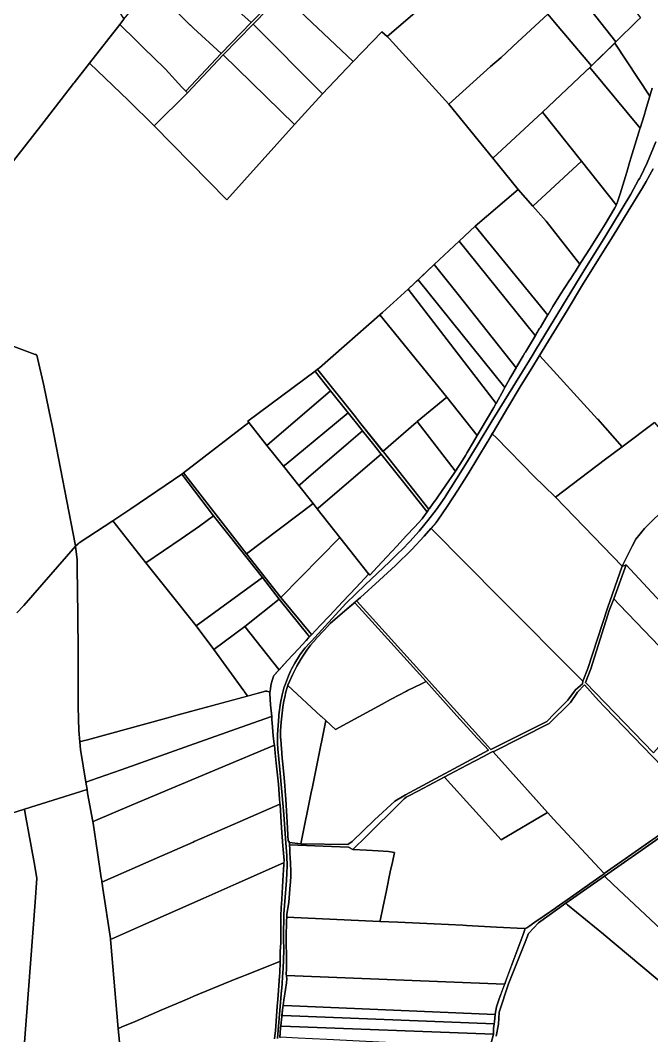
# Model space of a CAD drawing. Header units: metres. Extents: x 3 to 1005126, y 39 to 4383651.
# Drawn here: x 491045 to 491846, y 4366382 to 4367669 of the extents above; entities that cross this region are included whole.
import ezdxf

# ---------------------------------------------------------------- set-up
doc = ezdxf.new("R2010")
doc.units = ezdxf.units.M
doc.header["$MEASUREMENT"] = 0
doc.layers.add('TM_Llucmajor', color=7, linetype='Continuous')

msp = doc.modelspace()

# ---------------------------------------------------------------- linework, layer by layer
at = {"layer": 'TM_Llucmajor', "linetype": 'Continuous', "flags": 128}
for points in [[(491036.6, 4367915.7), (491053.1, 4367889.4), (491053.6, 4367888.5), (491077, 4367848.4), (491094.5, 4367818.3), (491094.5, 4367808.7), (491109.3, 4367781.7), (491109.9, 4367780.6), (491137.5, 4367735.4), (491138, 4367734.5), (491176.8, 4367671), (491171.4, 4367664), (491133.2, 4367615.2), (491113.7, 4367590.2), (491113, 4367589.3), (491071.5, 4367535.7), (491032.3, 4367485.3)], [(491377.2, 4367702.5), (491340.5, 4367664.7), (491302.7, 4367625.6), (491257.3, 4367577.5), (491255.1, 4367579.6), (491300.2, 4367627.2), (491338.2, 4367666.5), (491375.5, 4367705.1)], [(491714.1, 4367677.4), (491676.2, 4367642.2), (491654.9, 4367622.4), (491641.6, 4367611.1), (491588.8, 4367563), (491512.9, 4367646.2), (491510.5, 4367648.8), (491551.6, 4367684)], [(491846.6, 4367583.3), (491843.6, 4367573.2), (491843.4, 4367573.4), (491798.9, 4367640.7), (491800.3, 4367642.1), (491827.8, 4367669.1), (491831.5, 4367672.8)], [(491032.3, 4367485.3), (491071.5, 4367535.7), (491113, 4367589.3), (491113.7, 4367590.2), (491133.2, 4367615.2), (491182.4, 4367567.7), (491215, 4367535.6), (491307.1, 4367441.7), (491393, 4367537.2), (491428.7, 4367576.4), (491467.6, 4367617.4), (491503.6, 4367654.9), (491510.5, 4367648.8), (491512.9, 4367646.2), (491588.8, 4367563), (491644.3, 4367494.6), (491676.6, 4367454.8), (491622, 4367408.5), (491601.6, 4367389.3), (491570.1, 4367359.7), (491537.1, 4367328.6), (491504.4, 4367298.9), (491424.9, 4367228.9), (491422.2, 4367226.9), (491419.1, 4367224.6), (491333.7, 4367161.3), (491335, 4367159.6), (491335, 4367159.6), (491252.4, 4367095.8), (491250, 4367093.9), (491185.7, 4367049.8), (491162.8, 4367035), (491119.9, 4367007.1), (491118.6, 4367005.8), (491115.5, 4367002.7), (491115.1, 4367005), (491085.8, 4367155.6), (491085, 4367159.4), (491084.2, 4367163.1), (491075.6, 4367204.2), (491075.6, 4367204.5), (491066.5, 4367245), (491065.4, 4367245.5), (491064.2, 4367245.9), (491037.1, 4367255.7)], [(491367.8, 4366378), (491368.8, 4366388.7), (491369.2, 4366394.2), (491370.2, 4366406.6), (491371.1, 4366419.3), (491371.7, 4366427.9), (491373, 4366445.1), (491374, 4366457.9), (491374.3, 4366461.2), (491374.7, 4366475.5), (491375, 4366483.9), (491375, 4366485.6), (491374.7, 4366488.5), (491375.7, 4366499.5), (491375.6, 4366522.7), (491375.9, 4366531.2), (491375.9, 4366533.4), (491376.3, 4366544.6), (491376.9, 4366554.6), (491377.9, 4366570.7), (491378.6, 4366585.7), (491379, 4366591.9), (491379.3, 4366598.9), (491379.8, 4366604), (491378.3, 4366622.8), (491376.5, 4366645.5), (491374.7, 4366674.8), (491374.1, 4366682), (491372.7, 4366700.9), (491369.6, 4366727.7), (491368.5, 4366740), (491367.5, 4366750.3), (491367.4, 4366751.6), (491365.8, 4366762), (491364.7, 4366778.6), (491364.5, 4366782.4), (491364.1, 4366786.4), (491362.8, 4366801.3), (491361.7, 4366815.8), (491361.7, 4366816), (491362, 4366819), (491362.4, 4366822), (491363, 4366825), (491363.6, 4366827.9), (491365.2, 4366833.6), (491366.5, 4366837.8), (491366.7, 4366838.4), (491367.1, 4366838.9), (491384.1, 4366857.5), (491398.2, 4366872.5), (491407.9, 4366883.1), (491410.8, 4366886.4), (491411.2, 4366886.8), (491412.2, 4366887.8), (491412.8, 4366888.4), (491414.5, 4366890.2), (491425.6, 4366901.9), (491437.3, 4366914.3), (491454.4, 4366932.4), (491471.1, 4366950.4), (491487.2, 4366967.5), (491487.3, 4366967.6), (491488.7, 4366966.1), (491488.7, 4366966), (491498.3, 4366976.3), (491510.2, 4366989.2), (491522.6, 4367002.6), (491535, 4367016), (491545, 4367026.9), (491554.7, 4367037.3), (491555.9, 4367038.7), (491561.1, 4367046.1), (491564.2, 4367050.5), (491568.7, 4367057), (491572, 4367061.5), (491574.7, 4367065.3), (491584.8, 4367079.9), (491595.5, 4367095.2), (491606.3, 4367112.1), (491609.6, 4367117.6), (491611.9, 4367121.3), (491619.9, 4367135), (491624.5, 4367142.8), (491628.5, 4367149.4), (491637.7, 4367164.9), (491645.8, 4367178.7), (491648.4, 4367183.3), (491648.5, 4367183.4), (491658.3, 4367201.4), (491659.5, 4367203.8), (491659.5, 4367203.9), (491665.9, 4367215.2), (491667.1, 4367217.3), (491674, 4367229), (491675, 4367230.7), (491683, 4367244), (491685.2, 4367247.7), (491685.8, 4367248.6), (491694.7, 4367263.6), (491703.7, 4367278.5), (491704.4, 4367279.7), (491713.5, 4367294.8), (491714, 4367295.6), (491720.7, 4367306.4), (491730.4, 4367322.1), (491741.4, 4367339.2), (491743.2, 4367342), (491747.5, 4367348.8), (491748.7, 4367350.7), (491751.4, 4367354.9), (491754.8, 4367360.3), (491756.8, 4367363.5), (491766.9, 4367379.3), (491778.5, 4367397.3), (491786.8, 4367411), (491799, 4367431.7), (491799.4, 4367432.3), (491800.8, 4367434.9), (491801, 4367435.5), (491801, 4367435.5), (491802, 4367437.7), (491802.5, 4367439.1), (491803.1, 4367440.5), (491805.8, 4367449.4), (491814.1, 4367477), (491818.2, 4367490.6), (491819.5, 4367494.8), (491829.6, 4367527.5), (491830.9, 4367531.7), (491831.2, 4367532.7), (491836.1, 4367548.7), (491838.5, 4367556.5), (491846.6, 4367583.3)], [(491371.3, 4366378.5), (491373.2, 4366398.9), (491375, 4366418.9), (491376.6, 4366439.5), (491376.8, 4366441.8), (491378.4, 4366462.8), (491378.7, 4366466.4), (491379, 4366479.4), (491379.3, 4366488.9), (491379.2, 4366506.8), (491379.3, 4366536.6), (491382.9, 4366578.6), (491383.5, 4366588.5), (491383.8, 4366597.1), (491383.5, 4366610.2), (491381.6, 4366631.8), (491379.3, 4366662.6), (491377.1, 4366691.2), (491374.3, 4366719.4), (491372.1, 4366745.8), (491371.6, 4366752.4), (491371.4, 4366763), (491371.4, 4366763.9), (491373, 4366786.6), (491373.2, 4366788.6), (491375.4, 4366804.1), (491377.3, 4366814.1), (491380, 4366824.1), (491380.2, 4366824.7), (491384, 4366834.9), (491385.4, 4366838.3), (491388.1, 4366844.2), (491389.8, 4366847.5), (491393.5, 4366854.2), (491399.5, 4366864.1), (491399.9, 4366864.7), (491406.5, 4366873.7), (491412.4, 4366880), (491414.4, 4366882.3), (491458.3, 4366930), (491482.7, 4366953.6), (491513.5, 4366983), (491524, 4366993.3), (491529.5, 4366998.6), (491539.3, 4367008.7), (491551.1, 4367021.5), (491558.3, 4367030.4), (491562.1, 4367035.2), (491572.6, 4367048.7), (491583.5, 4367064.2), (491584.2, 4367065.1), (491598.3, 4367088), (491609.7, 4367106.3), (491624.7, 4367130.5), (491644.4, 4367163.1), (491678.7, 4367218.7), (491694.2, 4367244.1), (491698.5, 4367251.1), (491716.4, 4367280.5), (491760, 4367351.8), (491765.5, 4367360.8), (491782.9, 4367389), (491796.3, 4367410.4), (491819.2, 4367449), (491829.3, 4367467), (491830.6, 4367469.3), (491831.5, 4367471.1), (491840.2, 4367488.8), (491851.2, 4367515.5)], [(491851.2, 4367515.5), (491840.2, 4367488.8), (491831.5, 4367471.1), (491830.6, 4367469.3), (491829.3, 4367467), (491819.2, 4367449), (491796.3, 4367410.4), (491782.9, 4367389), (491765.5, 4367360.8), (491760, 4367351.8), (491716.4, 4367280.5), (491698.5, 4367251.1), (491694.2, 4367244.1), (491678.7, 4367218.7), (491644.4, 4367163.1), (491624.7, 4367130.5), (491609.7, 4367106.3), (491598.3, 4367088), (491584.2, 4367065.1), (491583.5, 4367064.2), (491572.6, 4367048.7), (491562.1, 4367035.2), (491558.3, 4367030.4), (491551.1, 4367021.5), (491539.3, 4367008.7), (491529.5, 4366998.6), (491524, 4366993.3), (491513.5, 4366983), (491482.7, 4366953.6), (491458.3, 4366930), (491414.4, 4366882.3), (491412.4, 4366880), (491406.5, 4366873.7), (491399.9, 4366864.7), (491399.5, 4366864.1), (491393.5, 4366854.2), (491389.8, 4366847.5), (491388.1, 4366844.2), (491385.4, 4366838.3), (491384, 4366834.9), (491380.2, 4366824.7), (491380, 4366824.1), (491377.3, 4366814.1), (491375.4, 4366804.1), (491373.2, 4366788.6), (491373, 4366786.6), (491371.4, 4366763.9), (491371.4, 4366763), (491371.6, 4366752.4), (491372.1, 4366745.8), (491374.3, 4366719.4), (491377.1, 4366691.2), (491379.3, 4366662.6), (491381.6, 4366631.8), (491383.5, 4366610.2), (491383.8, 4366597.1), (491383.5, 4366588.5), (491382.9, 4366578.6), (491379.3, 4366536.6), (491379.2, 4366506.8), (491379.3, 4366488.9), (491379, 4366479.4), (491378.7, 4366466.4), (491378.4, 4366462.8), (491376.8, 4366441.8), (491376.6, 4366439.5), (491375, 4366418.9), (491373.2, 4366398.9), (491371.3, 4366378.5)], [(491847.7, 4367481.3), (491838.9, 4367465.2), (491834.3, 4367457.1), (491816, 4367427.3), (491797, 4367396.3), (491780.5, 4367369.9), (491758.3, 4367334), (491738.7, 4367301.5), (491715.2, 4367263.1), (491702.4, 4367242.3), (491695.2, 4367230.4), (491679.3, 4367204.5), (491663.6, 4367178.4), (491645.1, 4367147.7), (491637.5, 4367135.1), (491613, 4367094.3), (491600.1, 4367073.5), (491586.5, 4367052.9), (491574.8, 4367035.6), (491572.5, 4367032.6), (491557.5, 4367015.4), (491541.7, 4366998.3), (491520.9, 4366978.2), (491500.6, 4366959.5), (491476.9, 4366937.7), (491457, 4366920.7), (491438.4, 4366904.5), (491431.1, 4366896.7), (491420.2, 4366885.3), (491420.3, 4366885.2), (491413.4, 4366877.2), (491408.8, 4366871), (491404.4, 4366864.3), (491400.8, 4366858.7), (491396, 4366850.5), (491393.7, 4366846.1), (491390.4, 4366839.6), (491386.6, 4366831.1), (491385.4, 4366828.3), (491385.3, 4366828.1), (491385.2, 4366827.9), (491384.6, 4366825.9), (491384.2, 4366824.9), (491384.2, 4366824.9), (491383.3, 4366822.1), (491382.9, 4366820.6), (491382.5, 4366819.2), (491381.7, 4366816.3), (491381, 4366813), (491379.7, 4366806.7), (491378.4, 4366798.3), (491376, 4366779.7), (491375.2, 4366768.7), (491375.1, 4366758.7), (491375.6, 4366758.7), (491375.9, 4366758.7), (491375.9, 4366756.2), (491376, 4366753.2), (491376.1, 4366750.2), (491376.4, 4366746.5), (491377.4, 4366733.9), (491377.8, 4366730.1), (491380.1, 4366709.4), (491380.7, 4366698.7), (491381.1, 4366693), (491381.2, 4366692), (491381.9, 4366681.6), (491383.9, 4366652.5), (491385.2, 4366628.6), (491385.9, 4366628.6), (491386.2, 4366628.6), (491386.3, 4366626.9), (491386.5, 4366625.7), (491386.6, 4366623.9), (491386.7, 4366622.7), (491386.9, 4366619.7), (491387.1, 4366616.7), (491387.2, 4366614.9), (491387.3, 4366611.9), (491387.5, 4366608.9), (491387.6, 4366605.9), (491387.8, 4366602.9), (491387.9, 4366599.9), (491388.1, 4366596.9), (491388.2, 4366594.3), (491388.3, 4366591.3), (491388.3, 4366588.3), (491388.3, 4366585.3), (491388.2, 4366582.3), (491388, 4366579.3), (491387.8, 4366576.3), (491387.5, 4366573.3), (491385.7, 4366551.4), (491383.5, 4366535.5), (491383.4, 4366534.4), (491383.1, 4366532.2), (491382.9, 4366527.7), (491382.9, 4366526.1), (491382.5, 4366507.9), (491383, 4366474.6), (491382.8, 4366467.6), (491382.6, 4366459.1), (491382.7, 4366458.4), (491382.8, 4366457.3), (491383.2, 4366454.2), (491383, 4366448.8), (491381.7, 4366440.4), (491379.7, 4366426.9), (491378.4, 4366417.9), (491376.8, 4366406.1), (491375.8, 4366394.6), (491375.4, 4366391.7), (491374.3, 4366379)], [(491849.3, 4367159.6), (491808.5, 4367128.8), (491777.5, 4367163.5), (491777.2, 4367163.8), (491704, 4367244.1), (491704, 4367244.1), (491703.7, 4367244.4), (491715.2, 4367263.1), (491738.7, 4367301.5), (491758.3, 4367334), (491780.5, 4367369.9), (491797, 4367396.3), (491816, 4367427.3), (491834.3, 4367457.1), (491838.9, 4367465.2), (491847.7, 4367481.3)], [(491037.1, 4367255.7), (491064.2, 4367245.9), (491065.4, 4367245.5), (491066.5, 4367245), (491075.6, 4367204.5), (491075.6, 4367204.2), (491084.2, 4367163.1), (491085, 4367159.4), (491085.8, 4367155.6), (491115.1, 4367005), (491115.5, 4367002.7), (491050.1, 4366927.4), (491049.6, 4366926.8), (491040.9, 4366918.3)], [(491939.2, 4366843.4), (491813.5, 4366978.8), (491812, 4366978.3), (491808.5, 4366977.2), (491820.9, 4367002.7), (491825.9, 4367011.5), (491836.8, 4367025), (491866.4, 4367054.2)], [(491040.9, 4366918.3), (491049.6, 4366926.8), (491050.1, 4366927.4), (491115.5, 4367002.7), (491117.7, 4366985.4), (491117.4, 4366975.7), (491118.2, 4366915.7), (491118.8, 4366867.9), (491118.8, 4366799), (491119.6, 4366769), (491121, 4366754.5), (491121.9, 4366745), (491128.5, 4366703.4), (491130, 4366694.1), (491130, 4366694.1), (491050.7, 4366669.3), (490982.5, 4366647.5)], [(491907.6, 4366673.1), (491786.4, 4366798.4), (491778.5, 4366807.1), (491760.7, 4366826.7), (491751.8, 4366817.6), (491742.9, 4366804.6), (491715.9, 4366777.7), (491645, 4366742), (491644.7, 4366742.4), (491643.4, 4366741.7), (491635.4, 4366737.5), (491635.1, 4366737.4), (491620.5, 4366729.6), (491596.1, 4366716.8), (491582.9, 4366709.9), (491570, 4366703.1), (491549.2, 4366692.2), (491537.9, 4366686.2), (491535.6, 4366684.9), (491534.7, 4366684.4), (491532, 4366682.1), (491531.7, 4366681.8), (491531.7, 4366681.8), (491512.2, 4366662.6), (491499.5, 4366650.1), (491484.4, 4366635.1), (491467.1, 4366618.2), (491461.4, 4366621.1), (491386.6, 4366623.9), (491386.5, 4366625.7), (491386.3, 4366626.9), (491401, 4366625.4), (491460.5, 4366624.2), (491466.1, 4366628.1), (491494.4, 4366655.8), (491520.3, 4366679.2), (491533.6, 4366687.5), (491639, 4366743.8), (491633.8, 4366749.4), (491624.7, 4366759.4), (491598.9, 4366787.5), (491560.1, 4366831.2), (491478.9, 4366920.5), (491469.9, 4366930.4), (491469.3, 4366931.2), (491471.8, 4366933.3), (491472.4, 4366932.4), (491641.8, 4366744.9), (491712.8, 4366780.3), (491722.4, 4366790), (491739.7, 4366807.4), (491749.3, 4366820.4), (491758.1, 4366828.1), (491758.4, 4366831.5), (491764.9, 4366847.5), (491789.9, 4366924.2), (491808.5, 4366977.2), (491812, 4366978.3), (491813.5, 4366978.8), (491797.7, 4366935.8), (491793.5, 4366925.2), (491792.7, 4366923.1), (491792.6, 4366922.9), (491792.5, 4366922.4), (491768.5, 4366847), (491762.1, 4366829.6), (491848.1, 4366740.5)], [(491047.5, 4366328.8), (491064.2, 4366551.2), (491066.5, 4366581.6), (491062.9, 4366601.5), (491051.8, 4366663.6), (491050.7, 4366669.3), (491130, 4366694.1), (491130.7, 4366689.5), (491137.5, 4366653.6), (491137.9, 4366651.5), (491143.4, 4366614.3), (491148.1, 4366582.3), (491148.7, 4366578.8), (491148.9, 4366577.2), (491149, 4366576.6), (491149, 4366576.6), (491149.2, 4366574.9), (491150.2, 4366568.5), (491159.7, 4366505.1), (491159.8, 4366503.9), (491160.2, 4366499.1), (491169.1, 4366395.8), (491169.5, 4366391.1), (491175.9, 4366325.7)], [(491640.5, 4366366.4), (491645.2, 4366383.7), (491645.2, 4366383.9), (491645.1, 4366391.1), (491646.2, 4366396.8), (491646.7, 4366399.6), (491647.3, 4366409), (491647.4, 4366409.4), (491648.9, 4366418.5), (491652.3, 4366428.5), (491659.9, 4366448.6), (491660, 4366448.9), (491672.9, 4366483.4), (491683, 4366510.1), (491685.4, 4366517.8), (491686, 4366517.7), (491687.4, 4366518.7), (491687.4, 4366518.7), (491689.9, 4366520.4), (491697.7, 4366525.8), (491709.5, 4366534), (491724.1, 4366543.9), (491724.9, 4366544.5), (491747.2, 4366560.3), (491767.6, 4366574.5), (491784.4, 4366586.2), (491785.8, 4366587.2), (491785.4, 4366587.6), (491907.6, 4366673.1)], [(491854.8, 4366632.2), (491785.9, 4366584.2), (491737.1, 4366549.9), (491702.3, 4366525.1), (491689.6, 4366511.4), (491685.3, 4366500.7), (491670.3, 4366462.6), (491664.4, 4366447.8), (491652.6, 4366411.7), (491651.6, 4366396.7), (491648.5, 4366381.5)], [(491648.5, 4366381.5), (491651.6, 4366396.7), (491652.6, 4366411.7), (491664.4, 4366447.8), (491670.3, 4366462.6), (491685.3, 4366500.7), (491689.6, 4366511.4), (491702.3, 4366525.1), (491737.1, 4366549.9), (491739.1, 4366548), (491784.6, 4366510.7), (491785.2, 4366510.2), (491962.3, 4366361.9)], [(491175.9, 4366325.7), (491169.5, 4366391.1), (491172.7, 4366392.4), (491173.5, 4366392.7), (491190.9, 4366400.1), (491225, 4366414.7), (491251, 4366425.8), (491253.8, 4366427), (491259.9, 4366429.5), (491265.5, 4366432), (491319.8, 4366454.4), (491320.5, 4366454.6), (491323.5, 4366455.9), (491326.7, 4366457.1), (491331.1, 4366458.8), (491374.5, 4366475.9), (491374.7, 4366476), (491374.7, 4366475.5), (491374.3, 4366461.2), (491374, 4366457.9), (491373, 4366445.1), (491371.7, 4366427.9), (491371.1, 4366419.3), (491371, 4366418.6), (491370.2, 4366406.6), (491369.2, 4366394.2), (491368.8, 4366388.7), (491367.8, 4366378)]]:
    msp.add_lwpolyline(points, dxfattribs=at)
for points in [[(491301, 4367700.6), (491246.8, 4367755.6), (491260.3, 4367772), (491282.2, 4367798.4), (491375.5, 4367705.1), (491338.2, 4367666.5), (491302.8, 4367698.9), (491301.4, 4367700.2), (491301, 4367700.6)], [(491467.6, 4367617.4), (491377.2, 4367702.5), (491454.7, 4367784), (491457.2, 4367781.4), (491517.9, 4367719.9), (491551.6, 4367684), (491510.5, 4367648.8), (491503.6, 4367654.9), (491467.6, 4367617.4)], [(491260.9, 4367663.5), (491211.3, 4367712.6), (491246.8, 4367755.6), (491301, 4367700.6), (491301.4, 4367700.2), (491302.8, 4367698.9), (491338.2, 4367666.5), (491300.2, 4367627.2), (491265.1, 4367659.6), (491261.2, 4367663.3), (491260.9, 4367663.5)], [(491800.3, 4367642.1), (491748, 4367708.9), (491776.7, 4367734.8), (491781.8, 4367739.4), (491831.5, 4367672.8), (491827.8, 4367669.1), (491800.3, 4367642.1)], [(491192.9, 4367643.3), (491171.4, 4367664), (491176.8, 4367671), (491178.7, 4367673.3), (491211.3, 4367712.6), (491260.9, 4367663.5), (491261.2, 4367663.3), (491265.1, 4367659.6), (491300.2, 4367627.2), (491255.1, 4367579.6), (491253.3, 4367581.6), (491250.3, 4367584.8), (491229.3, 4367607.6), (491228.1, 4367608.8), (491201.7, 4367634.6), (491195.4, 4367640.8), (491193.5, 4367642.7), (491192.9, 4367643.3)], [(491428.7, 4367576.4), (491340.5, 4367664.7), (491377.2, 4367702.5), (491467.6, 4367617.4), (491428.7, 4367576.4)], [(491722.8, 4367667), (491714.1, 4367677.4), (491722.2, 4367685), (491728.7, 4367691), (491730.7, 4367692.8), (491748, 4367708.9), (491800.3, 4367642.1), (491769.5, 4367611.7), (491722.8, 4367667)], [(491644.3, 4367494.6), (491588.8, 4367563), (491641.6, 4367611.1), (491654.9, 4367622.4), (491676.2, 4367642.2), (491714.1, 4367677.4), (491722.8, 4367667), (491769.5, 4367611.7), (491761.5, 4367604.1), (491707.5, 4367552.9), (491644.3, 4367494.6)], [(491182.4, 4367567.7), (491133.2, 4367615.2), (491171.4, 4367664), (491192.9, 4367643.3), (491193.5, 4367642.7), (491195.4, 4367640.8), (491201.7, 4367634.6), (491228.1, 4367608.8), (491229.3, 4367607.6), (491250.3, 4367584.8), (491253.3, 4367581.6), (491255.1, 4367579.6), (491257.3, 4367577.5), (491215, 4367535.6), (491182.4, 4367567.7)], [(491393, 4367537.2), (491302.7, 4367625.6), (491340.5, 4367664.7), (491428.7, 4367576.4), (491393, 4367537.2)], [(491843.4, 4367573.4), (491843.6, 4367573.2), (491838.5, 4367556.5), (491836.1, 4367548.7), (491831.2, 4367532.7), (491767.4, 4367609.7), (491769.5, 4367611.7), (491798.9, 4367640.7), (491843.4, 4367573.4)], [(491307.1, 4367441.7), (491215, 4367535.6), (491257.3, 4367577.5), (491302.7, 4367625.6), (491393, 4367537.2), (491307.1, 4367441.7)], [(491802.5, 4367439.1), (491802, 4367437.7), (491801.2, 4367435.8), (491801, 4367435.5), (491757, 4367490.7), (491707.5, 4367552.9), (491761.5, 4367604.1), (491767.4, 4367609.7), (491831.2, 4367532.7), (491830.9, 4367531.7), (491829.6, 4367527.5), (491819.5, 4367494.8), (491818.2, 4367490.6), (491814.1, 4367477), (491805.8, 4367449.4), (491803.1, 4367440.5), (491802.5, 4367439.1)], [(491676.6, 4367454.8), (491644.3, 4367494.6), (491707.5, 4367552.9), (491757, 4367490.7), (491695, 4367434), (491676.6, 4367454.8)], [(491754.8, 4367360.3), (491712, 4367414.7), (491695, 4367434), (491757, 4367490.7), (491801, 4367435.5), (491801, 4367435.5), (491800.8, 4367434.9), (491799.4, 4367432.3), (491799, 4367431.7), (491786.8, 4367411), (491778.5, 4367397.3), (491766.9, 4367379.3), (491756.8, 4367363.5), (491754.8, 4367360.3)], [(491751.4, 4367354.9), (491748.7, 4367350.7), (491747.5, 4367348.8), (491743.2, 4367342), (491741.4, 4367339.2), (491730.4, 4367322.1), (491720.7, 4367306.4), (491714, 4367295.6), (491622, 4367408.5), (491676.6, 4367454.8), (491695, 4367434), (491712, 4367414.7), (491754.8, 4367360.3), (491751.4, 4367354.9)], [(491704.4, 4367279.7), (491703.7, 4367278.5), (491698.4, 4367269.8), (491698.3, 4367270), (491636.7, 4367346), (491601.6, 4367389.3), (491622, 4367408.5), (491714, 4367295.6), (491713.5, 4367294.8), (491704.4, 4367279.7)], [(491698.3, 4367270), (491698.4, 4367269.8), (491694.7, 4367263.6), (491685.8, 4367248.6), (491685.2, 4367247.7), (491683, 4367244), (491675, 4367230.7), (491674, 4367229), (491600.3, 4367321.6), (491570.1, 4367359.7), (491601.6, 4367389.3), (491636.7, 4367346), (491698.3, 4367270)], [(491674, 4367229), (491667.1, 4367217.3), (491665.9, 4367215.2), (491659.5, 4367203.9), (491659.5, 4367203.8), (491549.8, 4367340.5), (491570.1, 4367359.7), (491600.3, 4367321.6), (491674, 4367229)], [(491624.5, 4367142.8), (491586, 4367191.4), (491501.3, 4367296.2), (491504.4, 4367298.9), (491537.1, 4367328.6), (491648.5, 4367183.4), (491648.4, 4367183.3), (491645.8, 4367178.7), (491637.7, 4367164.9), (491628.5, 4367149.4), (491624.5, 4367142.8)], [(491648.5, 4367183.4), (491537.1, 4367328.6), (491549.8, 4367340.5), (491659.5, 4367203.8), (491658.3, 4367201.4), (491648.5, 4367183.4)], [(491586, 4367191.4), (491548.7, 4367160.8), (491547.1, 4367159.4), (491505.4, 4367123.1), (491505.1, 4367122.8), (491475.6, 4367159.9), (491470.2, 4367166.7), (491422.8, 4367226.2), (491422.2, 4367226.9), (491424.9, 4367228.9), (491501.3, 4367296.2), (491586, 4367191.4)], [(491644.1, 4367145), (491643.7, 4367145.4), (491645.1, 4367147.7), (491663.6, 4367178.4), (491679.3, 4367204.5), (491695.2, 4367230.4), (491702.4, 4367242.3), (491703.7, 4367244.4), (491704, 4367244.1), (491777.2, 4367163.8), (491777.5, 4367163.5), (491808.5, 4367128.8), (491787.4, 4367112.9), (491723.9, 4367064.9), (491709.2, 4367079), (491709.1, 4367079.1), (491697.3, 4367090.5), (491648.5, 4367140.4), (491644.6, 4367144.4), (491644.1, 4367145)], [(491563.1, 4367050), (491563.5, 4367049.5), (491561.1, 4367046.1), (491560.8, 4367046.5), (491528.1, 4367087.6), (491502.7, 4367119.5), (491502.5, 4367119.8), (491501.1, 4367121.6), (491493.6, 4367131), (491479.2, 4367149.1), (491478.1, 4367150.5), (491471.7, 4367158.5), (491466.2, 4367165.4), (491461.1, 4367171.8), (491438.8, 4367199.8), (491419.7, 4367223.8), (491419.1, 4367224.6), (491422.2, 4367226.9), (491422.8, 4367226.2), (491470.2, 4367166.7), (491475.6, 4367159.9), (491505.7, 4367122.1), (491563.1, 4367050)], [(491438.8, 4367199.8), (491361.2, 4367133.2), (491358.1, 4367130.5), (491335, 4367159.6), (491333.7, 4367161.3), (491419.1, 4367224.6), (491419.7, 4367223.8), (491438.8, 4367199.8)], [(491461.1, 4367171.8), (491431.4, 4367147.3), (491382.6, 4367106.8), (491379.1, 4367103.9), (491358.1, 4367130.5), (491361.2, 4367133.2), (491438.8, 4367199.8), (491461.1, 4367171.8)], [(491609.6, 4367117.6), (491606.3, 4367112.1), (491597.1, 4367097.6), (491596.9, 4367097.8), (491596.7, 4367098.1), (491548.7, 4367160.8), (491586, 4367191.4), (491624.5, 4367142.8), (491619.9, 4367135), (491611.9, 4367121.3), (491609.6, 4367117.6)], [(491478.1, 4367150.5), (491479.2, 4367149.1), (491461.4, 4367133.8), (491410.8, 4367090), (491400.3, 4367081), (491398.5, 4367079.4), (491379.1, 4367103.9), (491382.6, 4367106.8), (491431.4, 4367147.3), (491461.1, 4367171.8), (491466.2, 4367165.4), (491471.7, 4367158.5), (491478.1, 4367150.5)], [(491568.7, 4367057), (491564.2, 4367050.5), (491563.5, 4367049.5), (491563.1, 4367050), (491505.7, 4367122.1), (491505.1, 4367122.8), (491505.4, 4367123.1), (491547.1, 4367159.4), (491548.7, 4367160.8), (491596.7, 4367098.1), (491596.9, 4367097.8), (491597.1, 4367097.6), (491595.5, 4367095.2), (491584.8, 4367079.9), (491574.7, 4367065.3), (491572, 4367061.5), (491568.7, 4367057)], [(491416.5, 4367056.7), (491332, 4366992.9), (491252.4, 4367095.8), (491335, 4367159.6), (491358.1, 4367130.5), (491379.1, 4367103.9), (491398.5, 4367079.4), (491416.5, 4367056.7)], [(491502.5, 4367119.8), (491502.7, 4367119.5), (491423.4, 4367051.2), (491421.9, 4367049.9), (491416.5, 4367056.7), (491398.5, 4367079.4), (491400.3, 4367081), (491410.8, 4367090), (491461.4, 4367133.8), (491479.2, 4367149.1), (491493.6, 4367131), (491501.1, 4367121.6), (491502.5, 4367119.8)], [(491808.5, 4366977.2), (491723.9, 4367064.9), (491787.4, 4367112.9), (491808.5, 4367128.8), (491849.3, 4367159.6), (491908.9, 4367089.5), (491894.4, 4367078.8), (491866.4, 4367054.2), (491836.8, 4367025), (491825.9, 4367011.5), (491820.9, 4367002.7), (491808.5, 4366977.2)], [(491566.5, 4367024.8), (491566, 4367025.2), (491572.5, 4367032.6), (491574.8, 4367035.6), (491586.5, 4367052.9), (491600.1, 4367073.5), (491613, 4367094.3), (491637.5, 4367135.1), (491643.7, 4367145.4), (491644.1, 4367145), (491644.6, 4367144.4), (491648.5, 4367140.4), (491697.3, 4367090.5), (491709.1, 4367079.1), (491709.2, 4367079), (491723.9, 4367064.9), (491808.5, 4366977.2), (491789.9, 4366924.2), (491764.9, 4366847.5), (491758.4, 4366831.5), (491755, 4366834.9), (491654.2, 4366936.5), (491566.5, 4367024.8)], [(491560.8, 4367046.5), (491561.1, 4367046.1), (491561.1, 4367046.1), (491555.9, 4367038.7), (491554.7, 4367037.3), (491545, 4367026.9), (491535, 4367016), (491522.6, 4367002.6), (491510.2, 4366989.2), (491498.3, 4366976.3), (491488.7, 4366966), (491488.7, 4366966.1), (491487.3, 4366967.6), (491487.2, 4366967.5), (491487, 4366967.7), (491450.7, 4367013.5), (491421.9, 4367049.9), (491423.4, 4367051.2), (491502.7, 4367119.5), (491528.1, 4367087.6), (491560.8, 4367046.5)], [(491204.7, 4366981.4), (491162.8, 4367035), (491185.7, 4367049.8), (491250, 4367093.9), (491290.4, 4367041.2), (491272.5, 4367028), (491249.3, 4367012.1), (491204.7, 4366981.4)], [(491414.7, 4366890.5), (491414.7, 4366890.4), (491414.5, 4366890.2), (491412.8, 4366888.4), (491412.2, 4366887.8), (491373.6, 4366935.4), (491352.4, 4366962.9), (491323.5, 4366999.5), (491290.4, 4367041.2), (491250, 4367093.9), (491252.4, 4367095.8), (491332, 4366992.9), (491375.7, 4366937.5), (491414.7, 4366890.5)], [(491450.7, 4367013.5), (491375.7, 4366937.5), (491332, 4366992.9), (491416.5, 4367056.7), (491421.9, 4367049.9), (491450.7, 4367013.5)], [(491333.5, 4366812.6), (491245.7, 4366788.6), (491230.8, 4366784.5), (491130.5, 4366757.1), (491125.3, 4366755.7), (491121, 4366754.5), (491119.6, 4366769), (491118.8, 4366799), (491118.8, 4366867.9), (491118.2, 4366915.7), (491117.4, 4366975.7), (491117.7, 4366985.4), (491115.5, 4367002.7), (491118.6, 4367005.8), (491119.9, 4367007.1), (491162.8, 4367035), (491204.7, 4366981.4), (491235.2, 4366943.3), (491268.2, 4366901.8), (491290.8, 4366871.6), (491329, 4366819.2), (491329.5, 4366818.4), (491329.7, 4366818.1), (491332.9, 4366813.4), (491333.5, 4366812.6)], [(491235.2, 4366943.3), (491204.7, 4366981.4), (491249.3, 4367012.1), (491272.5, 4367028), (491290.4, 4367041.2), (491323.5, 4366999.5), (491352.4, 4366962.9), (491268.2, 4366901.8), (491235.2, 4366943.3)], [(491472.4, 4366932.4), (491471.8, 4366933.3), (491476.9, 4366937.7), (491500.6, 4366959.5), (491520.9, 4366978.2), (491541.7, 4366998.3), (491557.5, 4367015.4), (491566, 4367025.2), (491566.5, 4367024.8), (491654.2, 4366936.5), (491755, 4366834.9), (491758.4, 4366831.5), (491758.1, 4366828.1), (491749.3, 4366820.4), (491739.7, 4366807.4), (491722.4, 4366790), (491712.8, 4366780.3), (491641.8, 4366744.9), (491472.4, 4366932.4)], [(491414.7, 4366890.5), (491375.7, 4366937.5), (491450.7, 4367013.5), (491487, 4366967.7), (491487.2, 4366967.5), (491471.1, 4366950.4), (491454.4, 4366932.4), (491437.3, 4366914.3), (491425.6, 4366901.9), (491414.7, 4366890.4), (491414.7, 4366890.5)], [(491804.7, 4366928.6), (491797.7, 4366935.8), (491813.5, 4366978.8), (491939.2, 4366843.4), (491937.1, 4366839.8), (491914, 4366814.4), (491826.2, 4366906.1), (491804.7, 4366928.6)], [(491290.8, 4366871.6), (491268.2, 4366901.8), (491352.4, 4366962.9), (491373.6, 4366935.4), (491329.9, 4366900.8), (491290.8, 4366871.6)], [(491373.3, 4366846.3), (491329.9, 4366900.8), (491373.6, 4366935.4), (491412.2, 4366887.8), (491411.2, 4366886.8), (491410.8, 4366886.4), (491407.9, 4366883.1), (491398.2, 4366872.5), (491384.1, 4366857.5), (491373.6, 4366845.9), (491373.3, 4366846.3)], [(491385.2, 4366827.9), (491385.3, 4366828.1), (491385.4, 4366828.3), (491386.6, 4366831.1), (491390.4, 4366839.6), (491393.7, 4366846.1), (491396, 4366850.5), (491400.8, 4366858.7), (491404.4, 4366864.3), (491408.8, 4366871), (491413.4, 4366877.2), (491420.3, 4366885.2), (491420.2, 4366885.3), (491431.1, 4366896.7), (491438.4, 4366904.5), (491457, 4366920.7), (491469.3, 4366931.2), (491469.9, 4366930.4), (491478.9, 4366920.5), (491560.1, 4366831.2), (491554, 4366828.3), (491536.1, 4366819.5), (491535, 4366818.9), (491515.6, 4366808.5), (491514.9, 4366808.1), (491504.1, 4366802.3), (491444.8, 4366770.4), (491432.8, 4366781.4), (491427.1, 4366786.7), (491426.6, 4366787.1), (491384.6, 4366825.9), (491385.2, 4366827.9)], [(491848.1, 4366740.5), (491762.1, 4366829.6), (491768.5, 4366847), (491792.5, 4366922.4), (491792.6, 4366922.9), (491792.7, 4366923.1), (491793.5, 4366925.2), (491797.7, 4366935.8), (491804.7, 4366928.6), (491826.2, 4366906.1), (491914, 4366814.4), (491848.1, 4366740.5)], [(491366.5, 4366837.8), (491365.2, 4366833.6), (491363.6, 4366827.9), (491363, 4366825), (491362.4, 4366822), (491362, 4366819), (491361.8, 4366817.2), (491361.2, 4366817.6), (491361.1, 4366817.7), (491360.3, 4366818.1), (491359.2, 4366818.5), (491358, 4366818.8), (491356.7, 4366818.8), (491356.3, 4366818.8), (491333.5, 4366812.6), (491332.9, 4366813.4), (491329.7, 4366818.1), (491329.5, 4366818.4), (491329, 4366819.2), (491290.8, 4366871.6), (491329.9, 4366900.8), (491373.3, 4366846.3), (491373.6, 4366845.9), (491367.1, 4366838.9), (491366.7, 4366838.4), (491366.5, 4366837.8)], [(491385.9, 4366628.6), (491385.2, 4366628.6), (491383.9, 4366652.5), (491381.9, 4366681.6), (491381.2, 4366692), (491381.1, 4366693), (491380.7, 4366698.7), (491380.1, 4366709.4), (491377.8, 4366730.1), (491377.4, 4366733.9), (491376.4, 4366746.5), (491376.1, 4366750.2), (491376, 4366753.2), (491375.9, 4366756.2), (491375.9, 4366758.7), (491375.6, 4366758.7), (491375.1, 4366758.7), (491375.2, 4366768.7), (491376, 4366779.7), (491378.4, 4366798.3), (491379.7, 4366806.7), (491381, 4366813), (491381.7, 4366816.3), (491382.5, 4366819.2), (491382.9, 4366820.6), (491383.3, 4366822.1), (491384.2, 4366824.9), (491384.2, 4366824.9), (491384.6, 4366825.9), (491426.6, 4366787.1), (491427.1, 4366786.7), (491432.8, 4366781.4), (491420.8, 4366722.7), (491415.3, 4366695.5), (491414.7, 4366692.4), (491401, 4366625.4), (491386.3, 4366626.9), (491386.2, 4366628.6), (491385.9, 4366628.6)], [(491444.8, 4366770.4), (491504.1, 4366802.3), (491514.9, 4366808.1), (491515.6, 4366808.5), (491535, 4366818.9), (491536.1, 4366819.5), (491554, 4366828.3), (491560.1, 4366831.2), (491598.9, 4366787.5), (491624.7, 4366759.4), (491633.8, 4366749.4), (491639, 4366743.8), (491533.6, 4366687.5), (491520.3, 4366679.2), (491494.4, 4366655.8), (491466.1, 4366628.1), (491460.5, 4366624.2), (491401, 4366625.4), (491414.7, 4366692.4), (491415.3, 4366695.5), (491420.8, 4366722.7), (491432.8, 4366781.4), (491444.8, 4366770.4)], [(491721.4, 4366656.5), (491645, 4366742), (491715.9, 4366777.7), (491742.9, 4366804.6), (491751.8, 4366817.6), (491760.7, 4366826.7), (491778.5, 4366807.1), (491786.4, 4366798.4), (491907.6, 4366673.1), (491785.4, 4366587.6), (491721.4, 4366656.5)], [(491361.2, 4366817.6), (491361.8, 4366817.2), (491361.7, 4366816), (491361.7, 4366815.8), (491362.8, 4366801.3), (491364.1, 4366786.6), (491363.9, 4366786.5), (491332.6, 4366775.5), (491260, 4366749.8), (491173.4, 4366719.2), (491134.6, 4366705.5), (491129.8, 4366703.8), (491128.5, 4366703.4), (491121.9, 4366745), (491121, 4366754.5), (491125.3, 4366755.7), (491130.5, 4366757.1), (491230.8, 4366784.5), (491245.7, 4366788.6), (491356.3, 4366818.8), (491356.7, 4366818.8), (491358, 4366818.8), (491359.2, 4366818.5), (491360.3, 4366818.1), (491361.1, 4366817.7), (491361.2, 4366817.6)], [(491363.9, 4366786.5), (491364.1, 4366786.6), (491364.1, 4366786.4), (491364.5, 4366782.4), (491364.7, 4366778.6), (491365.8, 4366762), (491367.4, 4366751.6), (491367.5, 4366750.3), (491297.2, 4366720.7), (491236.7, 4366695.3), (491194.4, 4366677.5), (491186.5, 4366674.1), (491140.9, 4366654.9), (491137.6, 4366653.6), (491137.5, 4366653.6), (491130.7, 4366689.5), (491130, 4366694.1), (491128.5, 4366703.4), (491129.8, 4366703.8), (491134.6, 4366705.5), (491173.4, 4366719.2), (491260, 4366749.8), (491332.6, 4366775.5), (491363.9, 4366786.5)], [(491368.5, 4366740), (491369.6, 4366727.7), (491372.7, 4366700.9), (491374.1, 4366682), (491374.6, 4366675.8), (491374.3, 4366675.6), (491324.1, 4366653.6), (491266, 4366628), (491264.5, 4366627.4), (491224.7, 4366609.9), (491221.8, 4366608.6), (491149, 4366576.6), (491148.9, 4366577.2), (491148.7, 4366578.8), (491148.1, 4366582.3), (491143.4, 4366614.3), (491137.9, 4366651.5), (491137.5, 4366653.6), (491137.6, 4366653.6), (491140.9, 4366654.9), (491186.5, 4366674.1), (491194.4, 4366677.5), (491236.7, 4366695.3), (491297.2, 4366720.7), (491367.5, 4366750.3), (491368.5, 4366740)], [(491645, 4366742), (491713.9, 4366664.8), (491655, 4366630.4), (491583, 4366709.8), (491582.9, 4366709.9), (491596.1, 4366716.8), (491620.5, 4366729.6), (491635.1, 4366737.4), (491635.4, 4366737.5), (491643.4, 4366741.7), (491644.7, 4366742.4), (491645, 4366742)], [(491785.4, 4366587.6), (491785.8, 4366587.2), (491784.4, 4366586.2), (491767.6, 4366574.5), (491747.2, 4366560.3), (491724.9, 4366544.5), (491724.1, 4366543.9), (491709.5, 4366534), (491697.7, 4366525.8), (491689.9, 4366520.4), (491687.4, 4366518.7), (491686, 4366517.7), (491685.4, 4366517.8), (491684.2, 4366517.9), (491649.1, 4366519.5), (491611.1, 4366521.7), (491606.4, 4366521.9), (491570.2, 4366523.7), (491524.2, 4366525.8), (491501.4, 4366526.8), (491502, 4366529.7), (491505, 4366544), (491509.5, 4366565.9), (491514.5, 4366589.6), (491517.1, 4366601.8), (491519.6, 4366614.3), (491512, 4366615.7), (491499.1, 4366616.4), (491484.3, 4366617.2), (491467.1, 4366618.2), (491484.4, 4366635.1), (491499.5, 4366650.1), (491512.2, 4366662.6), (491531.7, 4366681.8), (491532, 4366682.1), (491534.7, 4366684.4), (491535.6, 4366684.9), (491537.9, 4366686.2), (491549.2, 4366692.2), (491570, 4366703.1), (491582.9, 4366709.9), (491583, 4366709.8), (491655, 4366630.4), (491713.9, 4366664.8), (491721.4, 4366656.5), (491785.4, 4366587.6)], [(491379.2, 4366601.4), (491379.1, 4366601.3), (491319, 4366574.6), (491277.3, 4366556.1), (491197.6, 4366520.7), (491159.8, 4366503.9), (491159.7, 4366505.1), (491150.2, 4366568.5), (491149.2, 4366574.9), (491149, 4366576.6), (491221.8, 4366608.6), (491224.7, 4366609.9), (491264.5, 4366627.4), (491266, 4366628), (491324.1, 4366653.6), (491374.3, 4366675.6), (491374.6, 4366675.8), (491374.7, 4366674.8), (491376.5, 4366645.5), (491378.3, 4366622.8), (491379.8, 4366604), (491379.5, 4366601.5), (491379.2, 4366601.4)], [(490910.5, 4366385.7), (490916.7, 4366404.2), (490950, 4366543.7), (490955.9, 4366568.6), (490957.7, 4366576), (490958.4, 4366579.2), (490965, 4366597.6), (490966.1, 4366600.7), (490967.2, 4366603.8), (490974.8, 4366625.5), (490976, 4366628.9), (490979.5, 4366638.9), (490982.5, 4366647.5), (491050.7, 4366669.3), (491051.8, 4366663.6), (491062.9, 4366601.5), (491066.5, 4366581.6), (491064.2, 4366551.2), (491047.5, 4366328.8), (490967.6, 4366379.7), (490965.2, 4366381.2), (490904.6, 4366380.5), (490910.5, 4366385.7)], [(491383.4, 4366534.4), (491383.5, 4366535.5), (491385.7, 4366551.4), (491387.5, 4366573.3), (491387.8, 4366576.3), (491388, 4366579.3), (491388.2, 4366582.3), (491388.3, 4366585.3), (491388.3, 4366588.3), (491388.3, 4366591.3), (491388.2, 4366594.3), (491388.1, 4366596.9), (491387.9, 4366599.9), (491387.8, 4366602.9), (491387.6, 4366605.9), (491387.5, 4366608.9), (491387.3, 4366611.9), (491387.2, 4366614.9), (491387.1, 4366616.7), (491386.9, 4366619.7), (491386.7, 4366622.7), (491386.6, 4366623.9), (491461.4, 4366621.1), (491467.1, 4366618.2), (491484.3, 4366617.2), (491499.1, 4366616.4), (491512, 4366615.7), (491519.6, 4366614.3), (491517.1, 4366601.8), (491514.5, 4366589.6), (491509.5, 4366565.9), (491505, 4366544), (491502, 4366529.7), (491501.4, 4366526.8), (491383.2, 4366532.4), (491383.1, 4366532.4), (491383.4, 4366534.4)], [(491797.1, 4366573.6), (491785.9, 4366584.2), (491854.8, 4366632.2), (492024.2, 4366463.4), (491986.4, 4366401.3), (491904.9, 4366472.7), (491797.1, 4366573.6)], [(491379.2, 4366601.4), (491379.5, 4366601.5), (491379.3, 4366598.9), (491379, 4366591.9), (491378.6, 4366585.7), (491377.9, 4366570.7), (491377, 4366555.8), (491376.9, 4366554.6), (491376.3, 4366544.6), (491375.9, 4366533.4), (491375.9, 4366531.2), (491375.6, 4366522.7), (491375.7, 4366499.5), (491374.7, 4366488.5), (491375, 4366485.6), (491375, 4366483.9), (491374.7, 4366476), (491374.5, 4366475.9), (491331.1, 4366458.8), (491326.7, 4366457.1), (491323.5, 4366455.9), (491320.5, 4366454.6), (491319.8, 4366454.4), (491265.5, 4366432), (491259.9, 4366429.5), (491253.8, 4366427), (491251, 4366425.8), (491225, 4366414.7), (491190.9, 4366400.1), (491173.5, 4366392.7), (491172.7, 4366392.4), (491169.5, 4366391.1), (491169.1, 4366395.8), (491160.2, 4366499.1), (491159.8, 4366503.9), (491197.6, 4366520.7), (491277.3, 4366556.1), (491319, 4366574.6), (491379.1, 4366601.3), (491379.2, 4366601.4)], [(491739.1, 4366548), (491737.1, 4366549.9), (491785.9, 4366584.2), (491797.1, 4366573.6), (491904.9, 4366472.7), (491986.4, 4366401.3), (491962.3, 4366361.9), (491785.2, 4366510.2), (491784.6, 4366510.7), (491739.1, 4366548)], [(491382.8, 4366458.3), (491382.7, 4366458.3), (491382.7, 4366458.4), (491382.6, 4366459.1), (491382.8, 4366467.6), (491383, 4366474.6), (491382.5, 4366507.9), (491382.9, 4366526.1), (491382.9, 4366527.7), (491383.1, 4366532.2), (491383.1, 4366532.4), (491383.2, 4366532.4), (491501.4, 4366526.8), (491524.2, 4366525.8), (491570.2, 4366523.7), (491606.4, 4366521.9), (491611.1, 4366521.7), (491649.1, 4366519.5), (491684.2, 4366517.9), (491685.4, 4366517.8), (491683, 4366510.1), (491672.9, 4366483.4), (491662.4, 4366455.3), (491660, 4366448.9), (491659.9, 4366448.6), (491659.3, 4366447.2), (491382.8, 4366458.3)], [(491381.7, 4366440.4), (491383, 4366448.8), (491383.2, 4366454.2), (491382.8, 4366457.3), (491382.7, 4366458.3), (491382.8, 4366458.3), (491659.3, 4366447.2), (491658.1, 4366443.9), (491652.3, 4366428.5), (491648.9, 4366418.5), (491647.4, 4366409.4), (491647.3, 4366409), (491647.1, 4366409), (491379.8, 4366420.3), (491378.7, 4366420.4), (491379.7, 4366426.9), (491381.7, 4366440.4)], [(491379.8, 4366420.3), (491647.1, 4366409), (491647.3, 4366409), (491646.7, 4366399.6), (491646.2, 4366396.8), (491378.2, 4366407.6), (491377, 4366407.6), (491378.4, 4366417.9), (491378.7, 4366420.4), (491379.8, 4366420.3)], [(491378.2, 4366407.6), (491646.2, 4366396.8), (491645.1, 4366391.1), (491645.2, 4366383.9), (491645.2, 4366383.7), (491376.8, 4366394.2), (491376.5, 4366394.2), (491375.8, 4366394.3), (491375.8, 4366394.6), (491376.8, 4366406.1), (491377, 4366407.6), (491378.2, 4366407.6)], [(491376.5, 4366394.2), (491376.8, 4366394.2), (491645.2, 4366383.7), (491640.5, 4366366.4), (491434, 4366377.1), (491397.5, 4366378.9), (491375.4, 4366380.1), (491375.2, 4366380.1), (491374.4, 4366380.2), (491375.4, 4366391.7), (491375.8, 4366394.3), (491376.5, 4366394.2)]]:
    msp.add_lwpolyline(points, close=True, dxfattribs=at)

doc.saveas('drawing.dxf')
